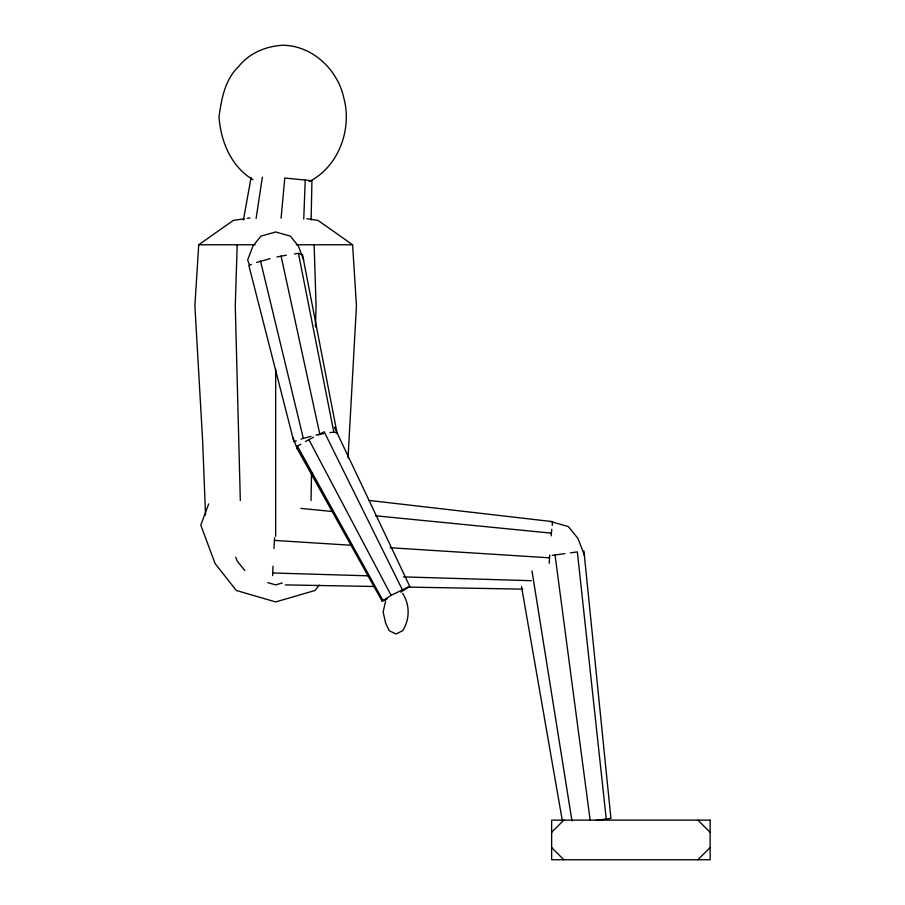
<?xml version="1.0" encoding="UTF-8"?>
<svg xmlns="http://www.w3.org/2000/svg" width="905" height="905" viewBox="0 0 905 905"><rect width="100%" height="100%" fill="white"/><g stroke="black" fill="none" stroke-linecap="round" stroke-linejoin="round"><path stroke-width="1.36" d="M272.597 575.569L272.971 566.191M311.015 500.578L311.569 472.308M311.128 219.836L311.931 180.74L284.781 178.025L281.082 218.229M315.449 326.886L316.06 305.72L314.137 244.769M237.201 244.769L235.277 305.72L240.323 500.578M303.741 219.101L305.234 180.072M348.04 457.919L356.446 305.72L352.599 244.769L317.983 220.39L306.806 218.761M273.955 548.554L274.611 537.66M549.222 563.329L549.731 555.082M244.531 218.761L233.354 220.39L198.727 244.769L194.88 305.72L202.584 439.807L205.548 515.035M551.145 535.884L551.779 529.301M552.208 525.466L552.638 521.631L368.64 500.375M256.104 218.524L262.348 177.176M243.4 220.062L251.092 177.459M385.598 601.067L383.154 612.04L385.598 623.013L389.218 630.706L395.949 633.986L402.68 630.706C409.954 619.258 409.954 604.823 402.68 593.375M208.682 503.949L200.786 525.138L215.085 563.532L236.296 590.467L275.663 601.938L315.031 590.467L319.273 585.083M300.833 444.163L297.406 446.12L296.546 447.568L382.136 601.158L387.114 598.974M382.136 601.158L391.118 595.332L409.761 586.35L334.409 427.273M409.761 586.35L400.791 592.175M551.643 832.317L563.838 820.134M697.925 859.75L710.12 847.555M305.415 441.538L313.571 437.183M318.277 434.773L324.182 431.776L402.295 589.63M309.171 181.577C338.549 166.837 352.328 129.177 343.843 98.091C337.848 69.832 312.644 45.669 282.982 45.25C265.991 46.132 249.282 53.033 238.581 66.608C224.87 79.685 221.499 98.962 218.987 116.926C220.877 141.666 231.092 166.644 253.061 179.744M251.432 264.418L248.841 265.391L293.899 441.764L296.24 440.871M256.613 262.45L270.097 258.649M300.935 439.095L310.913 436.357M282.247 583.001L275.663 584.868L267.778 582.628M276.941 256.986L286.41 255.176M316.003 435.124L323.628 433.619M294.43 253.966L298.446 253.355L302.496 254.61L337.056 433.088L333.798 432.07L329.986 432.647M247.325 218.354L250.119 217.947M552.254 555.365L564.799 553.634M570.388 552.865L577.367 551.903L606.237 819.014M595.603 820.473L610.92 818.369L583.929 551.009M198.727 244.769L255.063 244.769M296.274 244.769L352.599 244.769M285.313 584.89L374.353 586.485M408.279 587.096L522.773 589.144M272.597 572.978L368.222 575.829M403.381 576.881L531.348 580.705M274.407 540.409L352.011 545.319M390.1 547.729L549.527 557.819M300.879 508.395L333.244 511.597M375.462 515.771L551.349 533.147M550.421 521.484L568.374 526.574L578.035 538.543L584.562 555.613M697.925 820.134L710.12 832.317M551.643 847.555L563.838 859.75M244.78 570.478L237.201 561.1L235.696 557.141M297.406 446.12L382.758 600.106M308.854 439.581L391.118 595.332M303.707 260.007L298.345 245.99L290.403 236.16L275.663 231.974L260.923 236.16L252.981 245.99L247.631 260.007L249.576 265.108M292.926 437.42L297.236 448.699M260.504 260.979L303.288 438.201M281.059 255.991L319.816 434.196M298.446 253.355L333.798 432.07M521.518 586.553L562.344 820.79M532.004 570.987L571.96 820.869M555.037 554.98L590.105 819.806M275.663 369.229L275.663 536.269M710.12 820.134L551.643 820.134L551.643 859.75L710.12 859.75L710.12 820.134"/></g></svg>
